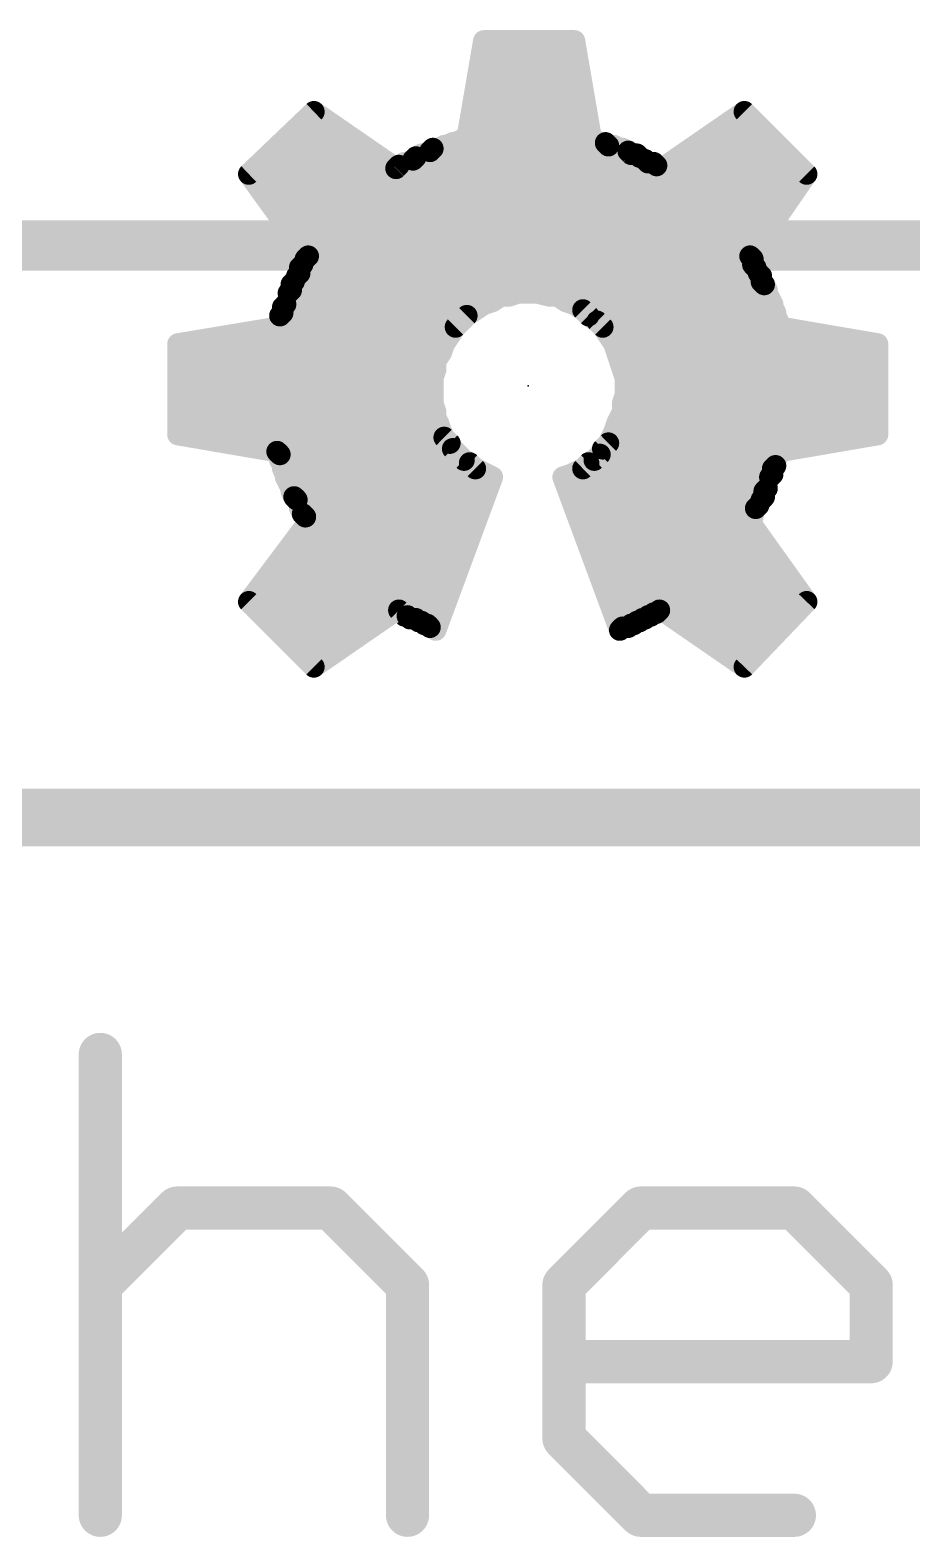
# Model space of a CAD drawing. Extents: x -37 to 70, y -13 to 33.
# Drawn here: x 18.56 to 21.67, y -2.54 to 2.78 of the extents above; entities that cross this region are included whole.
import ezdxf

# ---------------------------------------------------------------- set-up
doc = ezdxf.new("R2010")
doc.units = 0
for name, color, linetype in [('1', 12, 'CONTINUOUS'), ('16', 132, 'CONTINUOUS'), ('20', 53, 'CONTINUOUS'), ('22', 40, 'CONTINUOUS'), ('24', 53, 'CONTINUOUS'), ('47', 253, 'CONTINUOUS')]:
    doc.layers.add(name, color=color, linetype=linetype)

msp = doc.modelspace()

# ---------------------------------------------------------------- linework, layer by layer
at = {"layer": '1'}
for points, const_width in [([(22.86, 2.0193), (18.3007, 2.0193)], 0.1778), ([(25.4, 0), (0, 0)], 0.2032)]:
    msp.add_lwpolyline(points, dxfattribs=dict(at, const_width=const_width))
at = {"layer": '16', "const_width": 0.2032}
msp.add_lwpolyline([(0, 0), (25.4, 0)], dxfattribs=at)
at = {"layer": '20', "const_width": 0.2032}
msp.add_lwpolyline([(0, 0), (25.4, 0)], dxfattribs=at)
at = {"layer": '22', "const_width": 0.076}
for points in [[(20.1034, 2.3914), (20.1634, 2.7414)], [(20.1625, 2.736), (20.4843, 2.736)], [(20.1634, 2.7414), (20.4834, 2.7414)], [(20.4834, 2.7414), (20.5434, 2.3914)], [(20.1495, 2.66), (20.4973, 2.66)], [(20.1364, 2.584), (20.5104, 2.584)], [(19.3334, 2.2714), (19.5634, 2.4914)], [(19.5634, 2.4914), (19.8534, 2.2914)], [(20.1234, 2.508), (20.5234, 2.508)], [(20.7934, 2.2914), (21.0834, 2.4914)], [(21.0834, 2.4914), (21.3034, 2.2714)], [(19.5013, 2.432), (19.6495, 2.432)], [(20.1104, 2.432), (20.5364, 2.432)], [(20.9973, 2.432), (21.1428, 2.432)], [(19.4219, 2.356), (19.7597, 2.356)], [(19.9734, 2.3514), (19.9834, 2.3614)], [(19.978, 2.356), (20.6641, 2.356)], [(19.9834, 2.3614), (20.0034, 2.3614)], [(20.0034, 2.3614), (20.0234, 2.3714)], [(20.0234, 2.3714), (20.0334, 2.3714)], [(20.0334, 2.3714), (20.0534, 2.3814)], [(20.0534, 2.3814), (20.0634, 2.3814)], [(20.0634, 2.3814), (20.0834, 2.3914)], [(20.0834, 2.3914), (20.1034, 2.3914)], [(20.5434, 2.3914), (20.5534, 2.3914)], [(20.5534, 2.3914), (20.5734, 2.3814)], [(20.5734, 2.3814), (20.5934, 2.3814)], [(20.5934, 2.3814), (20.6034, 2.3714)], [(20.6034, 2.3714), (20.6234, 2.3714)], [(20.6234, 2.3714), (20.6434, 2.3614)], [(20.6434, 2.3614), (20.6534, 2.3614)], [(20.6534, 2.3614), (20.6734, 2.3514)], [(20.8871, 2.356), (21.2188, 2.356)], [(19.8634, 2.3014), (19.8834, 2.3114)], [(19.8834, 2.3114), (19.8934, 2.3114)], [(19.8934, 2.3114), (19.9134, 2.3214)], [(19.9134, 2.3214), (19.9234, 2.3314)], [(19.9234, 2.3314), (19.9434, 2.3414)], [(19.9434, 2.3414), (19.9534, 2.3414)], [(19.9534, 2.3414), (19.9734, 2.3514)], [(20.6734, 2.3514), (20.6834, 2.3414)], [(20.6834, 2.3414), (20.7034, 2.3414)], [(20.7034, 2.3414), (20.7134, 2.3314)], [(20.7134, 2.3314), (20.7334, 2.3214)], [(20.7334, 2.3214), (20.7434, 2.3114)], [(20.7434, 2.3114), (20.7634, 2.3114)], [(20.7634, 2.3114), (20.7734, 2.3014)], [(19.5434, 1.9814), (19.3334, 2.2714)], [(19.3424, 2.28), (21.2948, 2.28)], [(19.8534, 2.2914), (19.8634, 2.3014)], [(20.7734, 2.3014), (20.7934, 2.2914)], [(21.3034, 2.2714), (21.1034, 1.9814)], [(19.3822, 2.204), (21.2569, 2.204)], [(19.4372, 2.128), (21.2045, 2.128)], [(19.4923, 2.052), (21.1521, 2.052)], [(19.5134, 1.9414), (19.5234, 1.9514)], [(19.5134, 1.9214), (19.5134, 1.9414)], [(19.5234, 1.9514), (19.5334, 1.9714)], [(19.5334, 1.9714), (19.5434, 1.9814)], [(19.538, 1.976), (21.1088, 1.976)], [(21.1034, 1.9814), (21.1134, 1.9714)], [(21.1134, 1.9714), (21.1134, 1.9514)], [(21.1134, 1.9514), (21.1234, 1.9414)], [(21.1234, 1.9414), (21.1334, 1.9214)], [(19.4834, 1.8814), (19.4934, 1.8914)], [(19.4834, 1.8614), (19.4834, 1.8814)], [(19.4934, 1.8914), (19.5034, 1.9114)], [(19.4977, 1.9), (21.1434, 1.9)], [(19.5034, 1.9114), (19.5134, 1.9214)], [(21.1334, 1.9214), (21.1434, 1.9114)], [(21.1434, 1.9114), (21.1434, 1.8914)], [(21.1434, 1.8914), (21.1534, 1.8814)], [(21.1534, 1.8814), (21.1634, 1.8614)], [(19.4634, 1.8114), (19.4734, 1.8314)], [(19.4697, 1.824), (20.1973, 1.824)], [(19.4734, 1.8514), (19.4834, 1.8614)], [(19.4734, 1.8314), (19.4734, 1.8514)], [(20.2234, 1.8414), (20.1934, 1.8214)], [(20.2534, 1.8414), (20.2234, 1.8414)], [(20.2834, 1.8514), (20.2534, 1.8414)], [(20.3534, 1.8514), (20.2834, 1.8514)], [(20.3934, 1.8414), (20.3534, 1.8514)], [(20.4234, 1.8414), (20.3934, 1.8414)], [(20.4534, 1.8214), (20.4234, 1.8414)], [(20.4495, 1.824), (21.1771, 1.824)], [(21.1634, 1.8614), (21.1634, 1.8514)], [(21.1634, 1.8514), (21.1834, 1.8114)], [(19.4434, 1.7714), (19.4534, 1.7814)], [(19.4434, 1.7314), (19.4434, 1.7714)], [(19.4534, 1.8014), (19.4634, 1.8114)], [(19.4534, 1.7814), (19.4534, 1.8014)], [(20.1034, 1.7714), (20.0634, 1.7314)], [(20.1634, 1.8114), (20.1034, 1.7714)], [(20.1934, 1.8214), (20.1634, 1.8114)], [(20.4834, 1.8114), (20.4534, 1.8214)], [(20.5134, 1.7914), (20.4834, 1.8114)], [(20.5334, 1.7714), (20.5134, 1.7914)], [(20.5634, 1.7514), (20.5334, 1.7714)], [(21.1834, 1.8114), (21.1834, 1.8014)], [(21.1834, 1.8014), (21.1934, 1.7814)], [(21.1934, 1.7814), (21.1934, 1.7714)], [(21.1934, 1.7714), (21.2034, 1.7514)], [(19.0834, 1.6714), (19.4434, 1.7314)], [(19.4434, 1.748), (20.08, 1.748)], [(20.0634, 1.7314), (20.0234, 1.6714)], [(20.5834, 1.7314), (20.5634, 1.7514)], [(20.5668, 1.748), (21.2034, 1.748)], [(20.6234, 1.6714), (20.5834, 1.7314)], [(21.2034, 1.7514), (21.2034, 1.7314)], [(21.2034, 1.7314), (21.5534, 1.6714)], [(19.0834, 1.3514), (19.0834, 1.6714)], [(19.0872, 1.672), (20.0238, 1.672)], [(20.0234, 1.6714), (20.0134, 1.6414)], [(20.623, 1.672), (21.5497, 1.672)], [(20.6634, 1.5514), (20.6234, 1.6714)], [(21.5534, 1.6714), (21.5534, 1.3514)], [(20.0134, 1.6414), (19.9934, 1.6114)], [(19.9934, 1.6114), (19.9934, 1.5814)], [(19.0834, 1.596), (19.9934, 1.596)], [(19.9934, 1.5814), (19.9834, 1.5514)], [(20.6485, 1.596), (21.5534, 1.596)], [(19.0834, 1.52), (19.9834, 1.52)], [(19.9834, 1.5514), (19.9834, 1.4614)], [(20.6634, 1.4914), (20.6634, 1.5514)], [(20.6634, 1.52), (21.5534, 1.52)], [(19.9834, 1.4614), (19.9934, 1.4314)], [(20.6534, 1.4614), (20.6634, 1.4914)], [(20.6534, 1.4314), (20.6534, 1.4614)], [(19.0834, 1.444), (19.9892, 1.444)], [(19.9934, 1.4314), (19.9934, 1.4114)], [(19.9934, 1.4114), (20.0034, 1.3914)], [(20.6334, 1.3914), (20.6534, 1.4314)], [(20.6534, 1.444), (21.5534, 1.444)], [(19.0834, 1.368), (20.0112, 1.368)], [(19.4334, 1.2914), (19.0834, 1.3514)], [(20.0034, 1.3914), (20.0134, 1.3614)], [(20.0134, 1.3614), (20.0234, 1.3414)], [(20.6034, 1.3214), (20.6234, 1.3614)], [(20.6234, 1.3614), (20.6334, 1.3914)], [(20.6256, 1.368), (21.5534, 1.368)], [(21.5534, 1.3514), (21.2034, 1.2914)], [(19.4297, 1.292), (20.0628, 1.292)], [(20.0234, 1.3414), (20.0434, 1.3214)], [(20.0434, 1.3214), (20.0534, 1.3014)], [(20.0534, 1.3014), (20.0934, 1.2614)], [(20.5734, 1.2814), (20.5834, 1.3014)], [(20.5787, 1.292), (21.2071, 1.292)], [(20.5834, 1.3014), (20.6034, 1.3214)], [(19.4434, 1.2814), (19.4334, 1.2914)], [(19.4434, 1.2614), (19.4434, 1.2814)], [(19.4534, 1.2414), (19.4434, 1.2614)], [(19.4534, 1.2314), (19.4534, 1.2414)], [(20.0934, 1.2614), (20.1134, 1.2514)], [(20.1134, 1.2514), (20.1334, 1.2314)], [(20.5134, 1.2314), (20.5334, 1.2514)], [(20.5334, 1.2514), (20.5534, 1.2614)], [(20.5534, 1.2614), (20.5734, 1.2814)], [(21.1934, 1.2414), (21.1834, 1.2314)], [(21.2034, 1.2814), (21.1934, 1.2614)], [(21.1934, 1.2614), (21.1934, 1.2414)], [(21.2034, 1.2914), (21.2034, 1.2814)], [(19.4634, 1.2114), (19.4534, 1.2314)], [(19.4611, 1.216), (20.1641, 1.216)], [(19.4634, 1.2014), (19.4634, 1.2114)], [(19.4834, 1.1614), (19.4634, 1.2014)], [(20.1934, 1.2014), (19.9934, 0.6614)], [(20.1334, 1.2314), (20.1934, 1.2014)], [(20.4434, 1.2014), (20.4734, 1.2114)], [(20.6434, 0.6614), (20.4434, 1.2014)], [(20.4734, 1.2114), (20.5134, 1.2314)], [(20.4827, 1.216), (21.1834, 1.216)], [(21.1734, 1.2014), (21.1634, 1.1814)], [(21.1834, 1.2114), (21.1734, 1.2014)], [(21.1834, 1.2314), (21.1834, 1.2114)], [(19.4834, 1.1514), (19.4834, 1.1614)], [(19.4934, 1.1314), (19.4834, 1.1514)], [(19.4891, 1.14), (20.1707, 1.14)], [(20.4661, 1.14), (21.1534, 1.14)], [(21.1634, 1.1614), (21.1534, 1.1514)], [(21.1534, 1.1514), (21.1534, 1.1314)], [(21.1634, 1.1814), (21.1634, 1.1614)], [(19.5034, 1.1214), (19.4934, 1.1314)], [(19.5134, 1.1014), (19.5034, 1.1214)], [(19.5134, 1.0914), (19.5134, 1.1014)], [(19.5234, 1.0714), (19.5134, 1.0914)], [(21.1234, 1.0914), (21.1134, 1.0714)], [(21.1334, 1.1014), (21.1234, 1.0914)], [(21.1434, 1.1214), (21.1334, 1.1014)], [(21.1534, 1.1314), (21.1434, 1.1214)], [(19.3334, 0.7614), (19.5434, 1.0414)], [(19.5334, 1.0614), (19.5234, 1.0714)], [(19.5308, 1.064), (20.1425, 1.064)], [(19.5434, 1.0414), (19.5334, 1.0614)], [(20.4943, 1.064), (21.1134, 1.064)], [(21.1134, 1.0614), (21.1034, 1.0414)], [(21.1034, 1.0414), (21.3034, 0.7614)], [(21.1134, 1.0714), (21.1134, 1.0614)], [(19.5034, 0.988), (20.1144, 0.988)], [(20.5224, 0.988), (21.1415, 0.988)], [(19.4464, 0.912), (20.0862, 0.912)], [(20.5506, 0.912), (21.1958, 0.912)], [(19.3894, 0.836), (20.0581, 0.836)], [(20.5787, 0.836), (21.2501, 0.836)], [(19.5634, 0.5314), (19.3334, 0.7614)], [(19.3348, 0.76), (20.0299, 0.76)], [(20.6069, 0.76), (21.3021, 0.76)], [(21.3034, 0.7614), (21.0834, 0.5314)], [(19.8534, 0.7314), (19.5634, 0.5314)], [(19.8634, 0.7314), (19.8534, 0.7314)], [(19.8834, 0.7114), (19.8634, 0.7314)], [(19.8934, 0.7114), (19.8834, 0.7114)], [(19.9034, 0.7014), (19.8934, 0.7114)], [(20.7434, 0.7114), (20.7334, 0.7014)], [(20.7534, 0.7114), (20.7434, 0.7114)], [(20.7634, 0.7214), (20.7534, 0.7114)], [(20.7734, 0.7214), (20.7634, 0.7214)], [(20.7834, 0.7314), (20.7734, 0.7214)], [(20.7934, 0.7314), (20.7834, 0.7314)], [(21.0834, 0.5314), (20.7934, 0.7314)], [(19.4108, 0.684), (19.7847, 0.684)], [(19.9234, 0.7014), (19.9034, 0.7014)], [(19.9334, 0.6914), (19.9234, 0.7014)], [(19.9434, 0.6914), (19.9334, 0.6914)], [(19.9534, 0.6814), (19.9434, 0.6914)], [(19.9508, 0.684), (20.0018, 0.684)], [(19.9634, 0.6814), (19.9534, 0.6814)], [(19.9734, 0.6714), (19.9634, 0.6814)], [(19.9934, 0.6714), (19.9734, 0.6714)], [(19.9934, 0.6614), (19.9934, 0.6714)], [(20.635, 0.684), (20.696, 0.684)], [(20.6534, 0.6714), (20.6434, 0.6614)], [(20.6734, 0.6714), (20.6534, 0.6714)], [(20.6834, 0.6814), (20.6734, 0.6714)], [(20.6934, 0.6814), (20.6834, 0.6814)], [(20.7034, 0.6914), (20.6934, 0.6814)], [(20.7134, 0.6914), (20.7034, 0.6914)], [(20.7234, 0.7014), (20.7134, 0.6914)], [(20.7334, 0.7014), (20.7234, 0.7014)], [(20.8621, 0.684), (21.2294, 0.684)], [(19.4868, 0.608), (19.6745, 0.608)], [(20.9723, 0.608), (21.1567, 0.608)], [(19.5628, 0.532), (19.5643, 0.532)], [(21.0825, 0.532), (21.084, 0.532)]]:
    msp.add_lwpolyline(points, dxfattribs=at)
at = {"layer": '22', "const_width": 0.038}
for points in [[(20.1625, 2.755, 1), (20.1625, 2.717)], [(20.1634, 2.7604, 1), (20.1634, 2.7224)], [(20.1821, 2.7382, 1), (20.1447, 2.7446)], [(20.5021, 2.7446, 1), (20.4647, 2.7382)], [(20.4834, 2.7224, 1), (20.4834, 2.7604)], [(20.4843, 2.717, 1), (20.4843, 2.755)], [(20.1495, 2.679, 1), (20.1495, 2.641)], [(20.4973, 2.641, 1), (20.4973, 2.679)], [(20.1364, 2.603, 1), (20.1364, 2.565)], [(20.5104, 2.565, 1), (20.5104, 2.603)], [(19.5742, 2.507, 1), (19.5526, 2.4757)], [(19.5765, 2.4776, 1), (19.5503, 2.5051)], [(20.1234, 2.527, 1), (20.1234, 2.489)], [(20.5234, 2.489, 1), (20.5234, 2.527)], [(21.0968, 2.5048, 1), (21.07, 2.4779)], [(21.0942, 2.4757, 1), (21.0726, 2.507)], [(19.5013, 2.451, 1), (19.5013, 2.413)], [(19.6495, 2.413, 1), (19.6495, 2.451)], [(20.1104, 2.451, 1), (20.1104, 2.413)], [(20.5364, 2.413, 1), (20.5364, 2.451)], [(20.9973, 2.451, 1), (20.9973, 2.413)], [(21.1428, 2.413, 1), (21.1428, 2.451)], [(19.4219, 2.375, 1), (19.4219, 2.337)], [(19.7597, 2.337, 1), (19.7597, 2.375)], [(19.978, 2.375, 1), (19.978, 2.337)], [(19.9834, 2.3804, 1), (19.9834, 2.3424)], [(19.9968, 2.3479, 1), (19.97, 2.3748)], [(19.9949, 2.3784, 1), (20.0119, 2.3444)], [(20.0034, 2.3424, 1), (20.0034, 2.3804)], [(20.0234, 2.3904, 1), (20.0234, 2.3524)], [(20.0249, 2.3884, 1), (20.0419, 2.3544)], [(20.0319, 2.3544, 1), (20.0149, 2.3884)], [(20.0334, 2.3524, 1), (20.0334, 2.3904)], [(20.0534, 2.4004, 1), (20.0534, 2.3624)], [(20.0549, 2.3984, 1), (20.0719, 2.3644)], [(20.0619, 2.3644, 1), (20.0449, 2.3984)], [(20.0634, 2.3624, 1), (20.0634, 2.4004)], [(20.0834, 2.4104, 1), (20.0834, 2.3724)], [(20.0919, 2.3744, 1), (20.0749, 2.4084)], [(20.0847, 2.3946, 1), (20.1221, 2.3882)], [(20.1034, 2.3724, 1), (20.1034, 2.4104)], [(20.5434, 2.4104, 1), (20.5434, 2.3724)], [(20.5247, 2.3882, 1), (20.5621, 2.3946)], [(20.5619, 2.4084, 1), (20.5449, 2.3744)], [(20.5534, 2.3724, 1), (20.5534, 2.4104)], [(20.5734, 2.4004, 1), (20.5734, 2.3624)], [(20.5649, 2.3644, 1), (20.5819, 2.3984)], [(20.6068, 2.3948, 1), (20.58, 2.3679)], [(20.6034, 2.3904, 1), (20.6034, 2.3524)], [(20.59, 2.3579, 1), (20.6168, 2.3848)], [(20.5934, 2.3624, 1), (20.5934, 2.4004)], [(20.6319, 2.3884, 1), (20.6149, 2.3544)], [(20.6234, 2.3524, 1), (20.6234, 2.3904)], [(20.6434, 2.3804, 1), (20.6434, 2.3424)], [(20.6619, 2.3784, 1), (20.6449, 2.3444)], [(20.6349, 2.3444, 1), (20.6519, 2.3784)], [(20.6534, 2.3424, 1), (20.6534, 2.3804)], [(20.6641, 2.337, 1), (20.6641, 2.375)], [(20.8871, 2.375, 1), (20.8871, 2.337)], [(21.2188, 2.337, 1), (21.2188, 2.375)], [(19.8834, 2.3304, 1), (19.8834, 2.2924)], [(19.8849, 2.3284, 1), (19.9019, 2.2944)], [(19.8919, 2.2944, 1), (19.8749, 2.3284)], [(19.8934, 2.2924, 1), (19.8934, 2.3304)], [(19.9, 2.3348, 1), (19.9268, 2.3079)], [(19.9149, 2.3484, 1), (19.9319, 2.3144)], [(19.9219, 2.3044, 1), (19.9049, 2.3384)], [(19.9368, 2.3179, 1), (19.91, 2.3448)], [(19.9434, 2.3604, 1), (19.9434, 2.3224)], [(19.9449, 2.3584, 1), (19.9619, 2.3244)], [(19.9519, 2.3244, 1), (19.9349, 2.3584)], [(19.9534, 2.3224, 1), (19.9534, 2.3604)], [(19.96, 2.3648, 1), (19.9868, 2.3379)], [(19.9819, 2.3344, 1), (19.9649, 2.3684)], [(20.6868, 2.3648, 1), (20.66, 2.3379)], [(20.6834, 2.3604, 1), (20.6834, 2.3224)], [(20.6649, 2.3344, 1), (20.6819, 2.3684)], [(20.67, 2.3279, 1), (20.6968, 2.3548)], [(20.7168, 2.3548, 1), (20.69, 2.3279)], [(20.7219, 2.3484, 1), (20.7049, 2.3144)], [(20.7, 2.3179, 1), (20.7268, 2.3448)], [(20.7034, 2.3224, 1), (20.7034, 2.3604)], [(20.7468, 2.3348, 1), (20.72, 2.3079)], [(20.7434, 2.3304, 1), (20.7434, 2.2924)], [(20.7249, 2.3044, 1), (20.7419, 2.3384)], [(20.73, 2.2979, 1), (20.7568, 2.3248)], [(20.7768, 2.3248, 1), (20.75, 2.2979)], [(20.7634, 2.2924, 1), (20.7634, 2.3304)], [(19.3488, 2.2825, 1), (19.318, 2.2602)], [(19.3203, 2.2851, 1), (19.3465, 2.2576)], [(19.3424, 2.299, 1), (19.3424, 2.261)], [(19.84, 2.3048, 1), (19.8668, 2.2779)], [(19.8426, 2.2757, 1), (19.8642, 2.307)], [(19.8549, 2.3184, 1), (19.8719, 2.2844)], [(19.8768, 2.2879, 1), (19.85, 2.3148)], [(20.7819, 2.3184, 1), (20.7649, 2.2844)], [(20.76, 2.2879, 1), (20.7868, 2.3148)], [(20.7826, 2.307, 1), (20.8042, 2.2757)], [(20.7849, 2.2744, 1), (20.8019, 2.3084)], [(21.319, 2.2606, 1), (21.2878, 2.2822)], [(21.29, 2.2579, 1), (21.3168, 2.2848)], [(21.2948, 2.261, 1), (21.2948, 2.299)], [(19.3822, 2.223, 1), (19.3822, 2.185)], [(21.2569, 2.185, 1), (21.2569, 2.223)], [(19.4372, 2.147, 1), (19.4372, 2.109)], [(21.2045, 2.109, 1), (21.2045, 2.147)], [(19.4923, 2.071, 1), (19.4923, 2.033)], [(21.1521, 2.033, 1), (21.1521, 2.071)], [(19.5324, 1.9414, 1), (19.4944, 1.9414)], [(19.5, 1.9548, 1), (19.5268, 1.9279)], [(19.5064, 1.9599, 1), (19.5404, 1.9429)], [(19.5368, 1.9379, 1), (19.51, 1.9648)], [(19.52, 1.9848, 1), (19.5468, 1.9579)], [(19.5504, 1.9629, 1), (19.5164, 1.9799)], [(19.538, 1.995, 1), (19.538, 1.957)], [(19.528, 1.9702, 1), (19.5588, 1.9925)], [(19.5568, 1.9679, 1), (19.53, 1.9948)], [(21.1168, 1.9948, 1), (21.09, 1.9679)], [(21.0878, 1.9922, 1), (21.119, 1.9706)], [(21.1324, 1.9714, 1), (21.0944, 1.9714)], [(21.1268, 1.9648, 1), (21.1, 1.9379)], [(21.0944, 1.9514, 1), (21.1324, 1.9514)], [(21.1, 1.9579, 1), (21.1268, 1.9848)], [(21.1404, 1.9499, 1), (21.1064, 1.9329)], [(21.1088, 1.957, 1), (21.1088, 1.995)], [(21.11, 1.9279, 1), (21.1368, 1.9548)], [(19.5024, 1.8814, 1), (19.4644, 1.8814)], [(19.4764, 1.8999, 1), (19.5104, 1.8829)], [(19.4977, 1.919, 1), (19.4977, 1.881)], [(19.5068, 1.8779, 1), (19.48, 1.9048)], [(19.49, 1.9248, 1), (19.5168, 1.8979)], [(19.5204, 1.9029, 1), (19.4864, 1.9199)], [(19.4944, 1.9214, 1), (19.5324, 1.9214)], [(19.5268, 1.9079, 1), (19.5, 1.9348)], [(21.1468, 1.9348, 1), (21.12, 1.9079)], [(21.1164, 1.9129, 1), (21.1504, 1.9299)], [(21.1624, 1.9114, 1), (21.1244, 1.9114)], [(21.1568, 1.9048, 1), (21.13, 1.8779)], [(21.13, 1.8979, 1), (21.1568, 1.9248)], [(21.1704, 1.8899, 1), (21.1364, 1.8729)], [(21.1434, 1.881, 1), (21.1434, 1.919)], [(19.4697, 1.843, 1), (19.4697, 1.805)], [(19.4924, 1.8514, 1), (19.4544, 1.8514)], [(19.46, 1.8648, 1), (19.4868, 1.8379)], [(19.4904, 1.8229, 1), (19.4564, 1.8399)], [(19.47, 1.8948, 1), (19.4968, 1.8679)], [(19.4644, 1.8614, 1), (19.5024, 1.8614)], [(19.4968, 1.8479, 1), (19.47, 1.8748)], [(20.1973, 1.805, 1), (20.1973, 1.843)], [(20.2234, 1.8604, 1), (20.2234, 1.8224)], [(20.2339, 1.8256, 1), (20.2129, 1.8572)], [(20.2474, 1.8594, 1), (20.2594, 1.8233)], [(20.2534, 1.8224, 1), (20.2534, 1.8604)], [(20.2834, 1.8704, 1), (20.2834, 1.8324)], [(20.2894, 1.8333, 1), (20.2774, 1.8694)], [(20.358, 1.8698, 1), (20.3488, 1.8329)], [(20.3534, 1.8324, 1), (20.3534, 1.8704)], [(20.3934, 1.8604, 1), (20.3934, 1.8224)], [(20.3888, 1.8229, 1), (20.398, 1.8598)], [(20.4339, 1.8572, 1), (20.4129, 1.8256)], [(20.4234, 1.8224, 1), (20.4234, 1.8604)], [(20.4495, 1.843, 1), (20.4495, 1.805)], [(21.1244, 1.8914, 1), (21.1624, 1.8914)], [(21.14, 1.8679, 1), (21.1668, 1.8948)], [(21.1824, 1.8614, 1), (21.1444, 1.8614)], [(21.1804, 1.8599, 1), (21.1464, 1.8429)], [(21.1444, 1.8514, 1), (21.1824, 1.8514)], [(21.1464, 1.8529, 1), (21.1804, 1.8699)], [(21.1771, 1.805, 1), (21.1771, 1.843)], [(19.4624, 1.7714, 1), (19.4244, 1.7714)], [(19.4724, 1.8014, 1), (19.4344, 1.8014)], [(19.44, 1.8148, 1), (19.4668, 1.7879)], [(19.4668, 1.7679, 1), (19.44, 1.7948)], [(19.4464, 1.8199, 1), (19.4804, 1.8029)], [(19.4768, 1.7979, 1), (19.45, 1.8248)], [(19.4544, 1.8314, 1), (19.4924, 1.8314)], [(20.1168, 1.7579, 1), (20.09, 1.7848)], [(20.1574, 1.8294, 1), (20.1694, 1.7933)], [(20.1739, 1.7956, 1), (20.1529, 1.8272)], [(20.1829, 1.8372, 1), (20.2039, 1.8056)], [(20.1994, 1.8033, 1), (20.1874, 1.8394)], [(20.4594, 1.8394, 1), (20.4474, 1.8033)], [(20.4429, 1.8056, 1), (20.4639, 1.8372)], [(20.4939, 1.8272, 1), (20.4729, 1.7956)], [(20.4774, 1.7933, 1), (20.4894, 1.8294)], [(20.5268, 1.8048, 1), (20.5, 1.7779)], [(20.5029, 1.7756, 1), (20.5239, 1.8072)], [(20.5439, 1.7872, 1), (20.5229, 1.7556)], [(21.2024, 1.8114, 1), (21.1644, 1.8114)], [(21.2004, 1.8099, 1), (21.1664, 1.7929)], [(21.1644, 1.8014, 1), (21.2024, 1.8014)], [(21.1664, 1.8029, 1), (21.2004, 1.8199)], [(21.2124, 1.7814, 1), (21.1744, 1.7814)], [(21.2104, 1.7799, 1), (21.1764, 1.7629)], [(21.1764, 1.7729, 1), (21.2104, 1.7899)], [(19.43, 1.7848, 1), (19.4568, 1.7579)], [(19.4434, 1.767, 1), (19.4434, 1.729)], [(19.4344, 1.7814, 1), (19.4724, 1.7814)], [(19.4465, 1.7126, 1), (19.4403, 1.7501)], [(20.05, 1.7448, 1), (20.0768, 1.7179)], [(20.0792, 1.7208, 1), (20.0476, 1.7419)], [(20.08, 1.729, 1), (20.08, 1.767)], [(20.0929, 1.7872, 1), (20.1139, 1.7556)], [(20.52, 1.7579, 1), (20.5468, 1.7848)], [(20.5768, 1.7648, 1), (20.55, 1.7379)], [(20.5668, 1.767, 1), (20.5668, 1.729)], [(20.5529, 1.7356, 1), (20.5739, 1.7672)], [(20.5992, 1.7419, 1), (20.5676, 1.7208)], [(20.57, 1.7179, 1), (20.5968, 1.7448)], [(21.1744, 1.7714, 1), (21.2124, 1.7714)], [(21.2224, 1.7514, 1), (21.1844, 1.7514)], [(21.2066, 1.7501, 1), (21.2002, 1.7126)], [(21.1864, 1.7429, 1), (21.2204, 1.7599)], [(21.2034, 1.729, 1), (21.2034, 1.767)], [(19.1024, 1.6714, 1), (19.0644, 1.6714)], [(19.0803, 1.6901, 1), (19.0865, 1.6526)], [(19.0872, 1.691, 1), (19.0872, 1.653)], [(19.4244, 1.7314, 1), (19.4624, 1.7314)], [(20.0414, 1.6654, 1), (20.0054, 1.6774)], [(20.0238, 1.653, 1), (20.0238, 1.691)], [(20.623, 1.691, 1), (20.623, 1.653)], [(20.6414, 1.6774, 1), (20.6054, 1.6654)], [(21.1844, 1.7314, 1), (21.2224, 1.7314)], [(21.5724, 1.6714, 1), (21.5344, 1.6714)], [(21.5497, 1.653, 1), (21.5497, 1.691)], [(21.5502, 1.6526, 1), (21.5566, 1.6901)], [(20.0124, 1.6114, 1), (19.9744, 1.6114)], [(19.9954, 1.6474, 1), (20.0314, 1.6354)], [(20.0292, 1.6308, 1), (19.9976, 1.6519)], [(20.0076, 1.6819, 1), (20.0392, 1.6608)], [(20.6076, 1.6608, 1), (20.6392, 1.6819)], [(19.0834, 1.615, 1), (19.0834, 1.577)], [(19.9776, 1.6219, 1), (20.0092, 1.6008)], [(19.9744, 1.5814, 1), (20.0124, 1.5814)], [(20.0114, 1.5754, 1), (19.9754, 1.5874)], [(19.9934, 1.577, 1), (19.9934, 1.615)], [(20.6485, 1.615, 1), (20.6485, 1.577)], [(21.5534, 1.577, 1), (21.5534, 1.615)], [(19.0834, 1.539, 1), (19.0834, 1.501)], [(20.0024, 1.5514, 1), (19.9644, 1.5514)], [(19.9654, 1.5574, 1), (20.0014, 1.5454)], [(19.9834, 1.501, 1), (19.9834, 1.539)], [(20.6824, 1.5514, 1), (20.6444, 1.5514)], [(20.6634, 1.539, 1), (20.6634, 1.501)], [(20.6454, 1.5454, 1), (20.6814, 1.5574)], [(21.5534, 1.501, 1), (21.5534, 1.539)], [(20.0014, 1.4674, 1), (19.9654, 1.4554)], [(20.6724, 1.4614, 1), (20.6344, 1.4614)], [(20.6444, 1.4914, 1), (20.6824, 1.4914)], [(20.6814, 1.4854, 1), (20.6454, 1.4974)], [(19.0834, 1.463, 1), (19.0834, 1.425)], [(19.9644, 1.4614, 1), (20.0024, 1.4614)], [(20.0124, 1.4314, 1), (19.9744, 1.4314)], [(20.0104, 1.4199, 1), (19.9764, 1.4029)], [(19.9754, 1.4254, 1), (20.0114, 1.4374)], [(19.9892, 1.425, 1), (19.9892, 1.463)], [(20.6354, 1.4674, 1), (20.6714, 1.4554)], [(20.6534, 1.463, 1), (20.6534, 1.425)], [(20.6344, 1.4314, 1), (20.6724, 1.4314)], [(20.6704, 1.4229, 1), (20.6364, 1.4399)], [(21.5534, 1.425, 1), (21.5534, 1.463)], [(19.0834, 1.387, 1), (19.0834, 1.349)], [(19.0866, 1.3701, 1), (19.0802, 1.3326)], [(19.9744, 1.4114, 1), (20.0124, 1.4114)], [(20.0214, 1.3974, 1), (19.9854, 1.3854)], [(19.9864, 1.3829, 1), (20.0204, 1.3999)], [(20.0304, 1.3699, 1), (19.9964, 1.3529)], [(19.9954, 1.3554, 1), (20.0314, 1.3674)], [(20.0112, 1.349, 1), (20.0112, 1.387)], [(20.6054, 1.3674, 1), (20.6414, 1.3554)], [(20.6404, 1.3529, 1), (20.6064, 1.3699)], [(20.6256, 1.387, 1), (20.6256, 1.349)], [(20.6164, 1.3999, 1), (20.6504, 1.3829)], [(20.6514, 1.3854, 1), (20.6154, 1.3974)], [(21.5566, 1.3326, 1), (21.5502, 1.3701)], [(21.5534, 1.349, 1), (21.5534, 1.387)], [(19.0644, 1.3514, 1), (19.1024, 1.3514)], [(19.4297, 1.311, 1), (19.4297, 1.273)], [(20.0368, 1.3548, 1), (20.01, 1.3279)], [(20.0064, 1.3329, 1), (20.0404, 1.3499)], [(20.0604, 1.3299, 1), (20.0264, 1.3129)], [(20.03, 1.3079, 1), (20.0568, 1.3348)], [(20.0668, 1.3148, 1), (20.04, 1.2879)], [(20.0628, 1.273, 1), (20.0628, 1.311)], [(20.5787, 1.311, 1), (20.5787, 1.273)], [(20.57, 1.3148, 1), (20.5968, 1.2879)], [(20.6004, 1.2929, 1), (20.5664, 1.3099)], [(20.5864, 1.3299, 1), (20.6204, 1.3129)], [(20.6168, 1.3079, 1), (20.59, 1.3348)], [(21.2071, 1.273, 1), (21.2071, 1.311)], [(21.5344, 1.3514, 1), (21.5724, 1.3514)], [(19.4468, 1.3048, 1), (19.42, 1.2779)], [(19.4624, 1.2814, 1), (19.4244, 1.2814)], [(19.4604, 1.2699, 1), (19.4264, 1.2529)], [(19.4244, 1.2614, 1), (19.4624, 1.2614)], [(19.43, 1.2679, 1), (19.4568, 1.2948)], [(19.4302, 1.2726, 1), (19.4366, 1.3101)], [(19.4724, 1.2414, 1), (19.4344, 1.2414)], [(20.0364, 1.2929, 1), (20.0704, 1.3099)], [(20.1019, 1.2784, 1), (20.0849, 1.2444)], [(20.08, 1.2479, 1), (20.1068, 1.2748)], [(20.1268, 1.2648, 1), (20.1, 1.2379)], [(20.1049, 1.2344, 1), (20.1219, 1.2684)], [(20.5249, 1.2684, 1), (20.5419, 1.2344)], [(20.5468, 1.2379, 1), (20.52, 1.2648)], [(20.54, 1.2748, 1), (20.5668, 1.2479)], [(20.5619, 1.2444, 1), (20.5449, 1.2784)], [(20.5564, 1.2899, 1), (20.5904, 1.2729)], [(20.5868, 1.2679, 1), (20.56, 1.2948)], [(21.2124, 1.2614, 1), (21.1744, 1.2614)], [(21.1764, 1.2699, 1), (21.2104, 1.2529)], [(21.2068, 1.2279, 1), (21.18, 1.2548)], [(21.2224, 1.2914, 1), (21.1844, 1.2914)], [(21.2002, 1.3101, 1), (21.2066, 1.2726)], [(21.1844, 1.2814, 1), (21.2224, 1.2814)], [(21.2204, 1.2729, 1), (21.1864, 1.2899)], [(19.4704, 1.2399, 1), (19.4364, 1.2229)], [(19.4344, 1.2314, 1), (19.4724, 1.2314)], [(19.4364, 1.2329, 1), (19.4704, 1.2499)], [(19.4611, 1.235, 1), (19.4611, 1.197)], [(19.4824, 1.2114, 1), (19.4444, 1.2114)], [(19.4804, 1.2099, 1), (19.4464, 1.1929)], [(19.4464, 1.2029, 1), (19.4804, 1.2199)], [(20.1419, 1.2484, 1), (20.1249, 1.2144)], [(20.12, 1.2179, 1), (20.1468, 1.2448)], [(20.1641, 1.197, 1), (20.1641, 1.235)], [(20.2112, 1.1948, 1), (20.1756, 1.208)], [(20.1849, 1.1844, 1), (20.2019, 1.2184)], [(20.4612, 1.208, 1), (20.4256, 1.1948)], [(20.4374, 1.2194, 1), (20.4494, 1.1833)], [(20.4649, 1.2284, 1), (20.4819, 1.1944)], [(20.4827, 1.235, 1), (20.4827, 1.197)], [(20.4794, 1.1933, 1), (20.4674, 1.2294)], [(20.5, 1.2448, 1), (20.5268, 1.2179)], [(20.5219, 1.2144, 1), (20.5049, 1.2484)], [(21.16, 1.2148, 1), (21.1868, 1.1879)], [(21.1904, 1.1929, 1), (21.1564, 1.2099)], [(21.2024, 1.2314, 1), (21.1644, 1.2314)], [(21.17, 1.2448, 1), (21.1968, 1.2179)], [(21.1644, 1.2114, 1), (21.2024, 1.2114)], [(21.1968, 1.1979, 1), (21.17, 1.2248)], [(21.1744, 1.2414, 1), (21.2124, 1.2414)], [(21.1834, 1.197, 1), (21.1834, 1.235)], [(19.4444, 1.2014, 1), (19.4824, 1.2014)], [(19.5024, 1.1614, 1), (19.4644, 1.1614)], [(19.5004, 1.1599, 1), (19.4664, 1.1429)], [(19.4644, 1.1514, 1), (19.5024, 1.1514)], [(19.4664, 1.1529, 1), (19.5004, 1.1699)], [(19.4891, 1.159, 1), (19.4891, 1.121)], [(20.1707, 1.121, 1), (20.1707, 1.159)], [(20.4661, 1.159, 1), (20.4661, 1.121)], [(21.1724, 1.1514, 1), (21.1344, 1.1514)], [(21.14, 1.1648, 1), (21.1668, 1.1379)], [(21.1824, 1.1814, 1), (21.1444, 1.1814)], [(21.1464, 1.1899, 1), (21.1804, 1.1729)], [(21.1444, 1.1614, 1), (21.1824, 1.1614)], [(21.1768, 1.1479, 1), (21.15, 1.1748)], [(21.1534, 1.121, 1), (21.1534, 1.159)], [(19.5068, 1.1448, 1), (19.48, 1.1179)], [(19.4764, 1.1229, 1), (19.5104, 1.1399)], [(19.5204, 1.1299, 1), (19.4864, 1.1129)], [(19.49, 1.1079, 1), (19.5168, 1.1348)], [(19.5324, 1.1014, 1), (19.4944, 1.1014)], [(19.5304, 1.0999, 1), (19.4964, 1.0829)], [(19.4964, 1.0929, 1), (19.5304, 1.1099)], [(21.11, 1.1048, 1), (21.1368, 1.0779)], [(21.1404, 1.0829, 1), (21.1064, 1.0999)], [(21.1164, 1.1099, 1), (21.1504, 1.0929)], [(21.1468, 1.0879, 1), (21.12, 1.1148)], [(21.13, 1.1348, 1), (21.1568, 1.1079)], [(21.1604, 1.1129, 1), (21.1264, 1.1299)], [(21.1344, 1.1314, 1), (21.1724, 1.1314)], [(21.1668, 1.1179, 1), (21.14, 1.1448)], [(19.4944, 1.0914, 1), (19.5324, 1.0914)], [(19.5368, 1.0848, 1), (19.51, 1.0579)], [(19.5064, 1.0629, 1), (19.5404, 1.0799)], [(19.5308, 1.083, 1), (19.5308, 1.045)], [(19.5504, 1.0699, 1), (19.5164, 1.0529)], [(19.52, 1.0479, 1), (19.5468, 1.0748)], [(19.5264, 1.0329, 1), (19.5604, 1.0499)], [(19.5586, 1.03, 1), (19.5282, 1.0528)], [(20.1425, 1.045, 1), (20.1425, 1.083)], [(20.4943, 1.083, 1), (20.4943, 1.045)], [(21.1189, 1.0524, 1), (21.0879, 1.0303)], [(21.0864, 1.0499, 1), (21.1204, 1.0329)], [(21.1324, 1.0714, 1), (21.0944, 1.0714)], [(21.0964, 1.0799, 1), (21.1304, 1.0629)], [(21.0944, 1.0614, 1), (21.1324, 1.0614)], [(21.1304, 1.0529, 1), (21.0964, 1.0699)], [(21.1134, 1.045, 1), (21.1134, 1.083)], [(19.5034, 1.007, 1), (19.5034, 0.969)], [(20.1144, 0.969, 1), (20.1144, 1.007)], [(20.5224, 1.007, 1), (20.5224, 0.969)], [(21.1415, 0.969, 1), (21.1415, 1.007)], [(19.4464, 0.931, 1), (19.4464, 0.893)], [(20.0862, 0.893, 1), (20.0862, 0.931)], [(20.5506, 0.931, 1), (20.5506, 0.893)], [(21.1958, 0.893, 1), (21.1958, 0.931)], [(19.3894, 0.855, 1), (19.3894, 0.817)], [(20.0581, 0.817, 1), (20.0581, 0.855)], [(20.5787, 0.855, 1), (20.5787, 0.817)], [(21.2501, 0.817, 1), (21.2501, 0.855)], [(19.3468, 0.7748, 1), (19.32, 0.7479)], [(19.3348, 0.779, 1), (19.3348, 0.741)], [(20.0299, 0.741, 1), (20.0299, 0.779)], [(20.6069, 0.779, 1), (20.6069, 0.741)], [(21.3171, 0.7482, 1), (21.2897, 0.7745)], [(21.3021, 0.741, 1), (21.3021, 0.779)], [(19.3182, 0.7728, 1), (19.3486, 0.75)], [(19.8534, 0.7504, 1), (19.8534, 0.7124)], [(19.8642, 0.7157, 1), (19.8426, 0.747)], [(19.8768, 0.7448, 1), (19.85, 0.7179)], [(19.8634, 0.7124, 1), (19.8634, 0.7504)], [(19.8834, 0.7304, 1), (19.8834, 0.6924)], [(19.9068, 0.7248, 1), (19.88, 0.6979)], [(19.8934, 0.6924, 1), (19.8934, 0.7304)], [(20.7434, 0.7304, 1), (20.7434, 0.6924)], [(20.7568, 0.6979, 1), (20.73, 0.7248)], [(20.7634, 0.7404, 1), (20.7634, 0.7024)], [(20.7768, 0.7079, 1), (20.75, 0.7348)], [(20.7534, 0.6924, 1), (20.7534, 0.7304)], [(20.76, 0.7348, 1), (20.7868, 0.7079)], [(20.7834, 0.7504, 1), (20.7834, 0.7124)], [(20.7968, 0.7179, 1), (20.77, 0.7448)], [(20.7734, 0.7024, 1), (20.7734, 0.7404)], [(20.8042, 0.747, 1), (20.7826, 0.7157)], [(20.7934, 0.7124, 1), (20.7934, 0.7504)], [(21.2879, 0.7503, 1), (21.3189, 0.7724)], [(19.4108, 0.703, 1), (19.4108, 0.665)], [(19.7847, 0.665, 1), (19.7847, 0.703)], [(19.87, 0.6979, 1), (19.8968, 0.7248)], [(19.9034, 0.7204, 1), (19.9034, 0.6824)], [(19.89, 0.6879, 1), (19.9168, 0.7148)], [(19.9368, 0.7148, 1), (19.91, 0.6879)], [(19.9334, 0.7104, 1), (19.9334, 0.6724)], [(19.92, 0.6779, 1), (19.9468, 0.7048)], [(19.9234, 0.6824, 1), (19.9234, 0.7204)], [(19.9568, 0.7048, 1), (19.93, 0.6779)], [(19.9508, 0.703, 1), (19.9508, 0.665)], [(19.9534, 0.7004, 1), (19.9534, 0.6624)], [(19.94, 0.6679, 1), (19.9668, 0.6948)], [(19.9434, 0.6724, 1), (19.9434, 0.7104)], [(19.9768, 0.6948, 1), (19.95, 0.6679)], [(19.9734, 0.6904, 1), (19.9734, 0.6524)], [(19.96, 0.6579, 1), (19.9868, 0.6848)], [(19.9634, 0.6624, 1), (19.9634, 0.7004)], [(20.0124, 0.6714, 1), (19.9744, 0.6714)], [(19.9934, 0.6524, 1), (19.9934, 0.6904)], [(20.0018, 0.665, 1), (20.0018, 0.703)], [(20.635, 0.703, 1), (20.635, 0.665)], [(20.63, 0.6748, 1), (20.6568, 0.6479)], [(20.6534, 0.6904, 1), (20.6534, 0.6524)], [(20.6668, 0.6579, 1), (20.64, 0.6848)], [(20.66, 0.6848, 1), (20.6868, 0.6579)], [(20.6834, 0.7004, 1), (20.6834, 0.6624)], [(20.6968, 0.6679, 1), (20.67, 0.6948)], [(20.6734, 0.6524, 1), (20.6734, 0.6904)], [(20.68, 0.6948, 1), (20.7068, 0.6679)], [(20.7034, 0.7104, 1), (20.7034, 0.6724)], [(20.7168, 0.6779, 1), (20.69, 0.7048)], [(20.6934, 0.6624, 1), (20.6934, 0.7004)], [(20.7, 0.7048, 1), (20.7268, 0.6779)], [(20.696, 0.665, 1), (20.696, 0.703)], [(20.7234, 0.7204, 1), (20.7234, 0.6824)], [(20.7368, 0.6879, 1), (20.71, 0.7148)], [(20.7134, 0.6724, 1), (20.7134, 0.7104)], [(20.72, 0.7148, 1), (20.7468, 0.6879)], [(20.7334, 0.6824, 1), (20.7334, 0.7204)], [(20.74, 0.7248, 1), (20.7668, 0.6979)], [(20.8621, 0.703, 1), (20.8621, 0.665)], [(21.2294, 0.665, 1), (21.2294, 0.703)], [(19.4868, 0.627, 1), (19.4868, 0.589)], [(19.6745, 0.589, 1), (19.6745, 0.627)], [(19.9756, 0.668, 1), (20.0112, 0.6548)], [(19.9744, 0.6614, 1), (20.0124, 0.6614)], [(20.6256, 0.6548, 1), (20.6612, 0.668)], [(20.9723, 0.627, 1), (20.9723, 0.589)], [(21.1567, 0.589, 1), (21.1567, 0.627)], [(19.5628, 0.551, 1), (19.5628, 0.513)], [(19.5526, 0.547, 1), (19.5742, 0.5157)], [(19.55, 0.5179, 1), (19.5768, 0.5448)], [(19.5643, 0.513, 1), (19.5643, 0.551)], [(21.0825, 0.551, 1), (21.0825, 0.513)], [(21.0697, 0.5445, 1), (21.0971, 0.5182)], [(21.0726, 0.5157, 1), (21.0942, 0.547)], [(21.084, 0.513, 1), (21.084, 0.551)]]:
    msp.add_lwpolyline(points, format="xyb", dxfattribs=at)
at = {"layer": '24'}
msp.add_point((20.32, 1.524), dxfattribs=at)
at = {"layer": '47', "const_width": 0.1524}
for points in [[(18.8092, -0.8368), (18.8092, -2.4638)], [(18.8092, -1.6503), (19.0804, -1.3791)], [(19.0804, -1.3791), (19.6227, -1.3791)], [(19.6227, -1.3791), (19.8939, -1.6503)], [(20.4464, -1.6503), (20.7175, -1.3791)], [(20.7175, -1.3791), (21.2599, -1.3791)], [(21.2599, -1.3791), (21.531, -1.6503)], [(19.8939, -1.6503), (19.8939, -2.4638)], [(20.4464, -2.1926), (20.4464, -1.6503)], [(21.531, -1.6503), (21.531, -1.9215)], [(21.531, -1.9215), (20.4464, -1.9215)], [(20.7175, -2.4638), (20.4464, -2.1926)], [(21.2599, -2.4638), (20.7175, -2.4638)]]:
    msp.add_lwpolyline(points, dxfattribs=at)
at = {"layer": '47', "const_width": 0.0762}
for points in [[(18.8473, -0.8368, 1), (18.7711, -0.8368)], [(19.0804, -1.341, 1), (19.0804, -1.4172)], [(19.1073, -1.4061, 1), (19.0534, -1.3522)], [(19.6496, -1.3522, 1), (19.5958, -1.4061)], [(19.6227, -1.4172, 1), (19.6227, -1.341)], [(20.7175, -1.341, 1), (20.7175, -1.4172)], [(20.7445, -1.4061, 1), (20.6906, -1.3522)], [(21.2868, -1.3522, 1), (21.2329, -1.4061)], [(21.2599, -1.4172, 1), (21.2599, -1.341)], [(18.7823, -1.6234, 1), (18.8361, -1.6772)], [(19.932, -1.6503, 1), (19.8558, -1.6503)], [(19.8669, -1.6772, 1), (19.9208, -1.6234)], [(20.4845, -1.6503, 1), (20.4083, -1.6503)], [(20.4194, -1.6234, 1), (20.4733, -1.6772)], [(21.5691, -1.6503, 1), (21.4929, -1.6503)], [(21.5041, -1.6772, 1), (21.558, -1.6234)], [(20.4464, -1.8834, 1), (20.4464, -1.9596)], [(21.531, -1.9596, 1), (21.531, -1.8834)], [(21.4929, -1.9215, 1), (21.5691, -1.9215)], [(20.4733, -2.1657, 1), (20.4194, -2.2196)], [(20.4083, -2.1926, 1), (20.4845, -2.1926)], [(20.7175, -2.4257, 1), (20.7175, -2.5019)], [(21.2599, -2.5019, 1), (21.2599, -2.4257)], [(18.7711, -2.4638, 1), (18.8473, -2.4638)], [(19.8558, -2.4638, 1), (19.932, -2.4638)], [(20.6906, -2.4907, 1), (20.7445, -2.4369)]]:
    msp.add_lwpolyline(points, format="xyb", dxfattribs=at)

doc.saveas('drawing.dxf')
